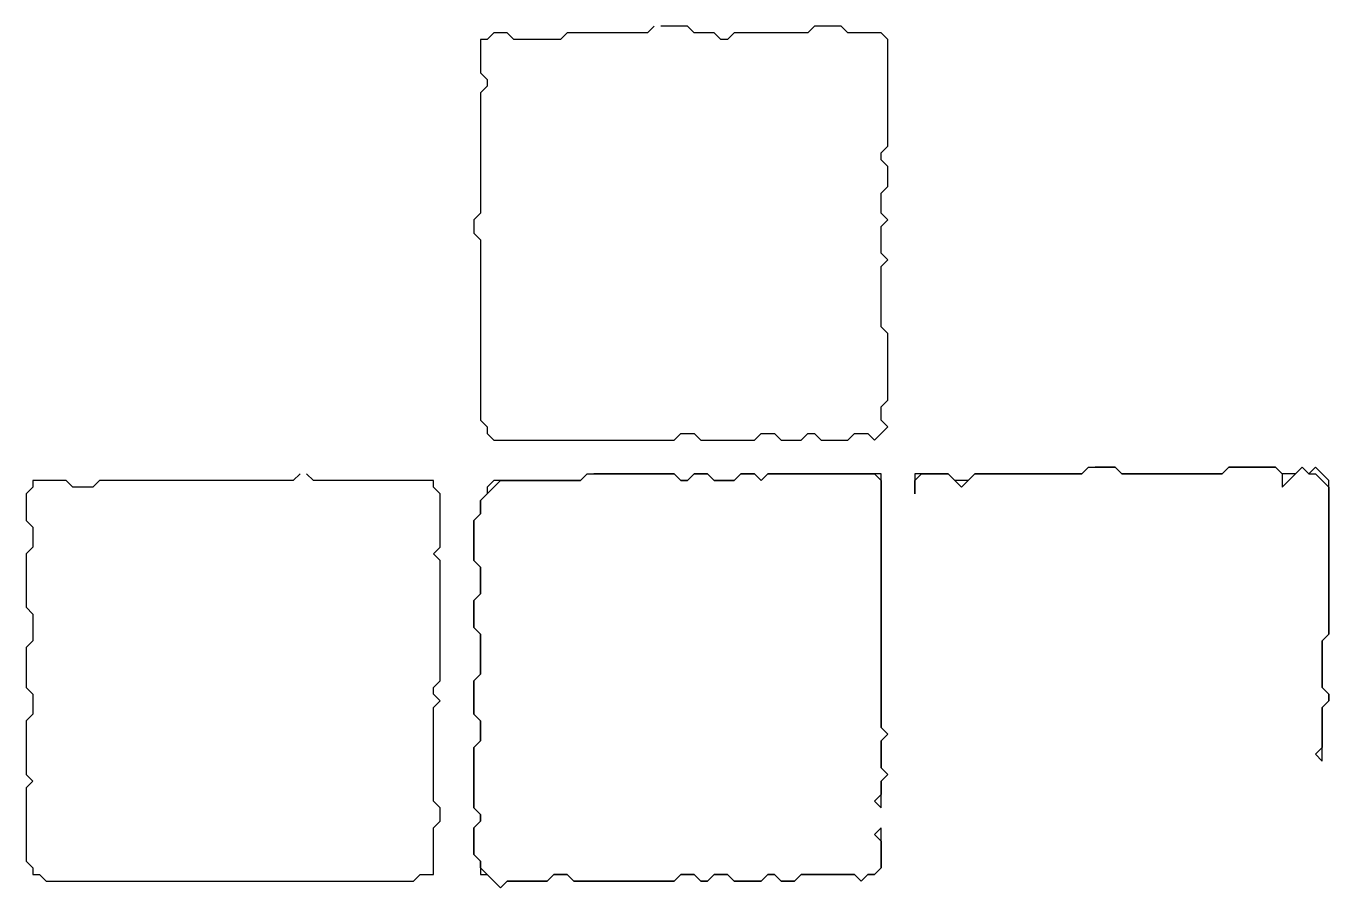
# Model space of a CAD drawing. Header units: metres. Extents: x 0 to 600, y 0 to 400.
# Drawn here: x 189.58 to 218.6, y 151.79 to 170.98 of the extents above; entities that cross this region are included whole.
import ezdxf

# ---------------------------------------------------------------- set-up
doc = ezdxf.new("R2010")
doc.units = ezdxf.units.M

msp = doc.modelspace()

# ---------------------------------------------------------------- linework, layer by layer
for points in [[(203.571, 170.982), (203.423, 170.833), (203.274, 170.833), (203.125, 170.833), (202.976, 170.833), (202.827, 170.833), (202.679, 170.833), (202.53, 170.833), (202.381, 170.833), (202.232, 170.833), (202.083, 170.833), (201.935, 170.833), (201.786, 170.833), (201.637, 170.833), (201.488, 170.685), (201.339, 170.685), (201.19, 170.685), (201.042, 170.685), (200.893, 170.685), (200.744, 170.685), (200.595, 170.685), (200.446, 170.685), (200.298, 170.833), (200.149, 170.833), (200, 170.833), (199.851, 170.685), (199.702, 170.685), (199.702, 170.536), (199.702, 170.387), (199.702, 170.238), (199.702, 170.089), (199.702, 169.94), (199.851, 169.792), (199.851, 169.643), (199.702, 169.494), (199.702, 169.345), (199.702, 169.196), (199.702, 169.048), (199.702, 168.899), (199.702, 168.75), (199.702, 168.601), (199.702, 168.452), (199.702, 168.304), (199.702, 168.155), (199.702, 168.006), (199.702, 167.857), (199.702, 167.708), (199.702, 167.56), (199.702, 167.411), (199.702, 167.262), (199.702, 167.113), (199.702, 166.964), (199.702, 166.815), (199.554, 166.667), (199.554, 166.518), (199.554, 166.369), (199.702, 166.22), (199.702, 166.071), (199.702, 165.923), (199.702, 165.774), (199.702, 165.625), (199.702, 165.476), (199.702, 165.327), (199.702, 165.179), (199.702, 165.03), (199.702, 164.881), (199.702, 164.732), (199.702, 164.583), (199.702, 164.435), (199.702, 164.286), (199.702, 164.137), (199.702, 163.988), (199.702, 163.839), (199.702, 163.69), (199.702, 163.542), (199.702, 163.393), (199.702, 163.244), (199.702, 163.095), (199.702, 162.946), (199.702, 162.798), (199.702, 162.649), (199.702, 162.5), (199.702, 162.351), (199.702, 162.202), (199.851, 162.054), (199.851, 161.905), (200, 161.756), (200.149, 161.756), (200.298, 161.756), (200.446, 161.756), (200.595, 161.756), (200.744, 161.756), (200.893, 161.756), (201.042, 161.756), (201.19, 161.756), (201.339, 161.756), (201.488, 161.756), (201.637, 161.756), (201.786, 161.756), (201.935, 161.756), (202.083, 161.756), (202.232, 161.756), (202.381, 161.756), (202.53, 161.756), (202.679, 161.756), (202.827, 161.756), (202.976, 161.756), (203.125, 161.756), (203.274, 161.756), (203.423, 161.756), (203.571, 161.756), (203.72, 161.756), (203.869, 161.756), (204.018, 161.756), (204.167, 161.905), (204.315, 161.905), (204.464, 161.905), (204.613, 161.756), (204.762, 161.756), (204.911, 161.756), (205.06, 161.756), (205.208, 161.756), (205.357, 161.756), (205.506, 161.756), (205.655, 161.756), (205.804, 161.756), (205.952, 161.905), (206.101, 161.905), (206.25, 161.905), (206.399, 161.756), (206.548, 161.756), (206.696, 161.756), (206.845, 161.756), (206.994, 161.905), (207.143, 161.905), (207.292, 161.756), (207.44, 161.756), (207.589, 161.756), (207.738, 161.756), (207.887, 161.756), (208.036, 161.905), (208.185, 161.905), (208.333, 161.905), (208.482, 161.756), (208.631, 161.905), (208.78, 162.054), (208.631, 162.202), (208.631, 162.351), (208.631, 162.5), (208.78, 162.649), (208.78, 162.798), (208.78, 162.946), (208.78, 163.095), (208.78, 163.244), (208.78, 163.393), (208.78, 163.542), (208.78, 163.69), (208.78, 163.839), (208.78, 163.988), (208.78, 164.137), (208.631, 164.286), (208.631, 164.435), (208.631, 164.583), (208.631, 164.732), (208.631, 164.881), (208.631, 165.03), (208.631, 165.179), (208.631, 165.327), (208.631, 165.476), (208.631, 165.625), (208.78, 165.774), (208.631, 165.923), (208.631, 166.071), (208.631, 166.22), (208.631, 166.369), (208.631, 166.518), (208.78, 166.667), (208.631, 166.815), (208.631, 166.964), (208.631, 167.113), (208.631, 167.262), (208.78, 167.411), (208.78, 167.56), (208.78, 167.708), (208.78, 167.857), (208.631, 168.006), (208.631, 168.155), (208.78, 168.304), (208.78, 168.452), (208.78, 168.601), (208.78, 168.75), (208.78, 168.899), (208.78, 169.048), (208.78, 169.196), (208.78, 169.345), (208.78, 169.494), (208.78, 169.643), (208.78, 169.792), (208.78, 169.94), (208.78, 170.089), (208.78, 170.238), (208.78, 170.387), (208.78, 170.536), (208.78, 170.685), (208.631, 170.833), (208.482, 170.833), (208.333, 170.833), (208.185, 170.833), (208.036, 170.833), (207.887, 170.833), (207.738, 170.982), (207.589, 170.982), (207.44, 170.982), (207.292, 170.982), (207.143, 170.982), (206.994, 170.833), (206.845, 170.833), (206.696, 170.833), (206.548, 170.833), (206.399, 170.833), (206.25, 170.833), (206.101, 170.833), (205.952, 170.833), (205.804, 170.833), (205.655, 170.833), (205.506, 170.833), (205.357, 170.833), (205.208, 170.685), (205.06, 170.685), (204.911, 170.833), (204.762, 170.833), (204.613, 170.833), (204.464, 170.833), (204.315, 170.982), (204.167, 170.982), (204.018, 170.982), (203.869, 170.982), (203.72, 170.982)], [(213.244, 161.161), (213.095, 161.012), (212.946, 161.012), (212.798, 161.012), (212.649, 161.012), (212.5, 161.012), (212.351, 161.012), (212.202, 161.012), (212.054, 161.012), (211.905, 161.012), (211.756, 161.012), (211.607, 161.012), (211.458, 161.012), (211.31, 161.012), (211.161, 161.012), (211.012, 161.012), (210.863, 161.012), (210.714, 161.012), (210.565, 160.863), (210.417, 160.863), (210.268, 160.863), (210.119, 161.012), (209.97, 161.012), (209.821, 161.012), (209.673, 161.012), (209.524, 161.012), (209.375, 161.012), (209.375, 160.863), (209.375, 160.714), (209.375, 160.565), (209.375, 160.714), (209.375, 160.863), (209.524, 161.012), (209.673, 161.012), (209.821, 161.012), (209.97, 161.012), (210.119, 161.012), (210.268, 160.863), (210.417, 160.714), (210.565, 160.863), (210.714, 161.012), (210.863, 161.012), (211.012, 161.012), (211.161, 161.012), (211.31, 161.012), (211.458, 161.012), (211.607, 161.012), (211.756, 161.012), (211.905, 161.012), (212.054, 161.012), (212.202, 161.012), (212.351, 161.012), (212.5, 161.012), (212.649, 161.012), (212.798, 161.012), (212.946, 161.012), (213.095, 161.012), (213.244, 161.161), (213.393, 161.161), (213.542, 161.161), (213.69, 161.161), (213.839, 161.161), (213.988, 161.012), (214.137, 161.012), (214.286, 161.012), (214.435, 161.012), (214.583, 161.012), (214.732, 161.012), (214.881, 161.012), (215.03, 161.012), (215.179, 161.012), (215.327, 161.012), (215.476, 161.012), (215.625, 161.012), (215.774, 161.012), (215.923, 161.012), (216.071, 161.012), (216.22, 161.012), (216.369, 161.161), (216.518, 161.161), (216.667, 161.161), (216.815, 161.161), (216.964, 161.161), (217.113, 161.161), (217.262, 161.161), (217.411, 161.161), (217.56, 161.012), (217.56, 160.863), (217.56, 160.714), (217.708, 160.863), (217.857, 161.012), (218.006, 161.161), (218.155, 161.012), (218.304, 161.012), (218.452, 160.863), (218.601, 160.714), (218.601, 160.565), (218.601, 160.417), (218.601, 160.268), (218.601, 160.119), (218.601, 159.97), (218.601, 159.821), (218.601, 159.673), (218.601, 159.524), (218.601, 159.375), (218.601, 159.226), (218.601, 159.077), (218.601, 158.929), (218.601, 158.78), (218.601, 158.631), (218.601, 158.482), (218.601, 158.333), (218.601, 158.185), (218.601, 158.036), (218.601, 157.887), (218.601, 157.738), (218.601, 157.589), (218.601, 157.44), (218.452, 157.292), (218.452, 157.143), (218.452, 156.994), (218.452, 156.845), (218.452, 156.696), (218.452, 156.548), (218.452, 156.399), (218.452, 156.25), (218.601, 156.101), (218.601, 155.952), (218.452, 155.804), (218.452, 155.655), (218.452, 155.506), (218.452, 155.357), (218.452, 155.208), (218.452, 155.06), (218.452, 154.911), (218.304, 154.762), (218.452, 154.613), (218.452, 154.762), (218.452, 154.911), (218.452, 155.06), (218.452, 155.208), (218.452, 155.357), (218.452, 155.506), (218.452, 155.655), (218.452, 155.804), (218.601, 155.952), (218.601, 156.101), (218.452, 156.25), (218.452, 156.399), (218.452, 156.548), (218.452, 156.696), (218.452, 156.845), (218.452, 156.994), (218.452, 157.143), (218.452, 157.292), (218.601, 157.44), (218.601, 157.589), (218.601, 157.738), (218.601, 157.887), (218.601, 158.036), (218.601, 158.185), (218.601, 158.333), (218.601, 158.482), (218.601, 158.631), (218.601, 158.78), (218.601, 158.929), (218.601, 159.077), (218.601, 159.226), (218.601, 159.375), (218.601, 159.524), (218.601, 159.673), (218.601, 159.821), (218.601, 159.97), (218.601, 160.119), (218.601, 160.268), (218.601, 160.417), (218.601, 160.565), (218.601, 160.714), (218.601, 160.863), (218.452, 161.012), (218.304, 161.161), (218.155, 161.012), (218.006, 161.161), (217.857, 161.012), (217.708, 161.012), (217.56, 161.012), (217.411, 161.161), (217.262, 161.161), (217.113, 161.161), (216.964, 161.161), (216.815, 161.161), (216.667, 161.161), (216.518, 161.161), (216.369, 161.161), (216.22, 161.012), (216.071, 161.012), (215.923, 161.012), (215.774, 161.012), (215.625, 161.012), (215.476, 161.012), (215.327, 161.012), (215.179, 161.012), (215.03, 161.012), (214.881, 161.012), (214.732, 161.012), (214.583, 161.012), (214.435, 161.012), (214.286, 161.012), (214.137, 161.012), (213.988, 161.012), (213.839, 161.161), (213.69, 161.161), (213.542, 161.161), (213.393, 161.161)], [(195.685, 161.012), (195.536, 160.863), (195.387, 160.863), (195.238, 160.863), (195.089, 160.863), (194.94, 160.863), (194.792, 160.863), (194.643, 160.863), (194.494, 160.863), (194.345, 160.863), (194.196, 160.863), (194.048, 160.863), (193.899, 160.863), (193.75, 160.863), (193.601, 160.863), (193.452, 160.863), (193.304, 160.863), (193.155, 160.863), (193.006, 160.863), (192.857, 160.863), (192.708, 160.863), (192.56, 160.863), (192.411, 160.863), (192.262, 160.863), (192.113, 160.863), (191.964, 160.863), (191.815, 160.863), (191.667, 160.863), (191.518, 160.863), (191.369, 160.863), (191.22, 160.863), (191.071, 160.714), (190.923, 160.714), (190.774, 160.714), (190.625, 160.714), (190.476, 160.863), (190.327, 160.863), (190.179, 160.863), (190.03, 160.863), (189.881, 160.863), (189.732, 160.863), (189.732, 160.714), (189.583, 160.565), (189.583, 160.417), (189.583, 160.268), (189.583, 160.119), (189.583, 159.97), (189.732, 159.821), (189.732, 159.673), (189.732, 159.524), (189.732, 159.375), (189.583, 159.226), (189.583, 159.077), (189.583, 158.929), (189.583, 158.78), (189.583, 158.631), (189.583, 158.482), (189.583, 158.333), (189.583, 158.185), (189.583, 158.036), (189.732, 157.887), (189.732, 157.738), (189.732, 157.589), (189.732, 157.44), (189.732, 157.292), (189.583, 157.143), (189.583, 156.994), (189.583, 156.845), (189.583, 156.696), (189.583, 156.548), (189.583, 156.399), (189.583, 156.25), (189.732, 156.101), (189.732, 155.952), (189.732, 155.804), (189.732, 155.655), (189.583, 155.506), (189.583, 155.357), (189.583, 155.208), (189.583, 155.06), (189.583, 154.911), (189.583, 154.762), (189.583, 154.613), (189.583, 154.464), (189.583, 154.315), (189.732, 154.167), (189.583, 154.018), (189.583, 153.869), (189.583, 153.72), (189.583, 153.571), (189.583, 153.423), (189.583, 153.274), (189.583, 153.125), (189.583, 152.976), (189.583, 152.827), (189.583, 152.679), (189.583, 152.53), (189.583, 152.381), (189.732, 152.232), (189.732, 152.083), (189.881, 152.083), (190.03, 151.935), (190.179, 151.935), (190.327, 151.935), (190.476, 151.935), (190.625, 151.935), (190.774, 151.935), (190.923, 151.935), (191.071, 151.935), (191.22, 151.935), (191.369, 151.935), (191.518, 151.935), (191.667, 151.935), (191.815, 151.935), (191.964, 151.935), (192.113, 151.935), (192.262, 151.935), (192.411, 151.935), (192.56, 151.935), (192.708, 151.935), (192.857, 151.935), (193.006, 151.935), (193.155, 151.935), (193.304, 151.935), (193.452, 151.935), (193.601, 151.935), (193.75, 151.935), (193.899, 151.935), (194.048, 151.935), (194.196, 151.935), (194.345, 151.935), (194.494, 151.935), (194.643, 151.935), (194.792, 151.935), (194.94, 151.935), (195.089, 151.935), (195.238, 151.935), (195.387, 151.935), (195.536, 151.935), (195.685, 151.935), (195.833, 151.935), (195.982, 151.935), (196.131, 151.935), (196.28, 151.935), (196.429, 151.935), (196.577, 151.935), (196.726, 151.935), (196.875, 151.935), (197.024, 151.935), (197.173, 151.935), (197.321, 151.935), (197.47, 151.935), (197.619, 151.935), (197.768, 151.935), (197.917, 151.935), (198.065, 151.935), (198.214, 151.935), (198.363, 152.083), (198.512, 152.083), (198.661, 152.083), (198.661, 152.232), (198.661, 152.381), (198.661, 152.53), (198.661, 152.679), (198.661, 152.827), (198.661, 152.976), (198.661, 153.125), (198.81, 153.274), (198.81, 153.423), (198.81, 153.571), (198.661, 153.72), (198.661, 153.869), (198.661, 154.018), (198.661, 154.167), (198.661, 154.315), (198.661, 154.464), (198.661, 154.613), (198.661, 154.762), (198.661, 154.911), (198.661, 155.06), (198.661, 155.208), (198.661, 155.357), (198.661, 155.506), (198.661, 155.655), (198.661, 155.804), (198.81, 155.952), (198.661, 156.101), (198.661, 156.25), (198.81, 156.399), (198.81, 156.548), (198.81, 156.696), (198.81, 156.845), (198.81, 156.994), (198.81, 157.143), (198.81, 157.292), (198.81, 157.44), (198.81, 157.589), (198.81, 157.738), (198.81, 157.887), (198.81, 158.036), (198.81, 158.185), (198.81, 158.333), (198.81, 158.482), (198.81, 158.631), (198.81, 158.78), (198.81, 158.929), (198.81, 159.077), (198.661, 159.226), (198.81, 159.375), (198.81, 159.524), (198.81, 159.673), (198.81, 159.821), (198.81, 159.97), (198.81, 160.119), (198.81, 160.268), (198.81, 160.417), (198.81, 160.565), (198.661, 160.714), (198.661, 160.863), (198.512, 160.863), (198.363, 160.863), (198.214, 160.863), (198.065, 160.863), (197.917, 160.863), (197.768, 160.863), (197.619, 160.863), (197.47, 160.863), (197.321, 160.863), (197.173, 160.863), (197.024, 160.863), (196.875, 160.863), (196.726, 160.863), (196.577, 160.863), (196.429, 160.863), (196.28, 160.863), (196.131, 160.863), (195.982, 160.863), (195.833, 161.012)], [(202.083, 161.012), (201.935, 160.863), (201.786, 160.863), (201.637, 160.863), (201.488, 160.863), (201.339, 160.863), (201.19, 160.863), (201.042, 160.863), (200.893, 160.863), (200.744, 160.863), (200.595, 160.863), (200.446, 160.863), (200.298, 160.863), (200.149, 160.863), (200, 160.863), (199.851, 160.714), (199.851, 160.565), (199.702, 160.417), (199.702, 160.268), (199.702, 160.119), (199.554, 159.97), (199.554, 159.821), (199.554, 159.673), (199.554, 159.524), (199.554, 159.375), (199.554, 159.226), (199.554, 159.077), (199.702, 158.929), (199.702, 158.78), (199.702, 158.631), (199.702, 158.482), (199.702, 158.333), (199.554, 158.185), (199.554, 158.036), (199.554, 157.887), (199.554, 157.738), (199.554, 157.589), (199.702, 157.44), (199.702, 157.292), (199.702, 157.143), (199.702, 156.994), (199.702, 156.845), (199.702, 156.696), (199.702, 156.548), (199.554, 156.399), (199.554, 156.25), (199.554, 156.101), (199.554, 155.952), (199.554, 155.804), (199.554, 155.655), (199.702, 155.506), (199.702, 155.357), (199.702, 155.208), (199.702, 155.06), (199.554, 154.911), (199.554, 154.762), (199.554, 154.613), (199.554, 154.464), (199.554, 154.315), (199.554, 154.167), (199.554, 154.018), (199.554, 153.869), (199.554, 153.72), (199.554, 153.571), (199.702, 153.423), (199.702, 153.274), (199.554, 153.125), (199.554, 152.976), (199.554, 152.827), (199.554, 152.679), (199.554, 152.53), (199.702, 152.381), (199.702, 152.232), (199.702, 152.083), (199.851, 152.083), (200, 151.935), (200.149, 151.786), (200.298, 151.935), (200.446, 151.935), (200.595, 151.935), (200.744, 151.935), (200.893, 151.935), (201.042, 151.935), (201.19, 151.935), (201.339, 152.083), (201.488, 152.083), (201.637, 152.083), (201.786, 151.935), (201.935, 151.935), (202.083, 151.935), (202.232, 151.935), (202.381, 151.935), (202.53, 151.935), (202.679, 151.935), (202.827, 151.935), (202.976, 151.935), (203.125, 151.935), (203.274, 151.935), (203.423, 151.935), (203.571, 151.935), (203.72, 151.935), (203.869, 151.935), (204.018, 151.935), (204.167, 152.083), (204.315, 152.083), (204.464, 152.083), (204.613, 151.935), (204.762, 151.935), (204.911, 152.083), (205.06, 152.083), (205.208, 152.083), (205.357, 151.935), (205.506, 151.935), (205.655, 151.935), (205.804, 151.935), (205.952, 151.935), (206.101, 152.083), (206.25, 152.083), (206.399, 151.935), (206.548, 151.935), (206.696, 151.935), (206.845, 152.083), (206.994, 152.083), (207.143, 152.083), (207.292, 152.083), (207.44, 152.083), (207.589, 152.083), (207.738, 152.083), (207.887, 152.083), (208.036, 152.083), (208.185, 151.935), (208.333, 152.083), (208.482, 152.083), (208.631, 152.232), (208.631, 152.381), (208.631, 152.53), (208.631, 152.679), (208.631, 152.827), (208.631, 152.976), (208.631, 153.125), (208.482, 152.976), (208.631, 152.827), (208.631, 152.679), (208.631, 152.53), (208.631, 152.381), (208.631, 152.232), (208.482, 152.083), (208.333, 152.083), (208.185, 151.935), (208.036, 152.083), (207.887, 152.083), (207.738, 152.083), (207.589, 152.083), (207.44, 152.083), (207.292, 152.083), (207.143, 152.083), (206.994, 152.083), (206.845, 152.083), (206.696, 151.935), (206.548, 151.935), (206.399, 151.935), (206.25, 152.083), (206.101, 152.083), (205.952, 151.935), (205.804, 151.935), (205.655, 151.935), (205.506, 151.935), (205.357, 151.935), (205.208, 152.083), (205.06, 152.083), (204.911, 152.083), (204.762, 151.935), (204.613, 151.935), (204.464, 152.083), (204.315, 152.083), (204.167, 152.083), (204.018, 151.935), (203.869, 151.935), (203.72, 151.935), (203.571, 151.935), (203.423, 151.935), (203.274, 151.935), (203.125, 151.935), (202.976, 151.935), (202.827, 151.935), (202.679, 151.935), (202.53, 151.935), (202.381, 151.935), (202.232, 151.935), (202.083, 151.935), (201.935, 151.935), (201.786, 151.935), (201.637, 152.083), (201.488, 152.083), (201.339, 152.083), (201.19, 151.935), (201.042, 151.935), (200.893, 151.935), (200.744, 151.935), (200.595, 151.935), (200.446, 151.935), (200.298, 151.935), (200.149, 151.786), (200, 151.935), (199.851, 152.083), (199.702, 152.232), (199.702, 152.381), (199.554, 152.53), (199.554, 152.679), (199.554, 152.827), (199.554, 152.976), (199.554, 153.125), (199.702, 153.274), (199.702, 153.423), (199.554, 153.571), (199.554, 153.72), (199.554, 153.869), (199.554, 154.018), (199.554, 154.167), (199.554, 154.315), (199.554, 154.464), (199.554, 154.613), (199.554, 154.762), (199.554, 154.911), (199.702, 155.06), (199.702, 155.208), (199.702, 155.357), (199.702, 155.506), (199.554, 155.655), (199.554, 155.804), (199.554, 155.952), (199.554, 156.101), (199.554, 156.25), (199.554, 156.399), (199.702, 156.548), (199.702, 156.696), (199.702, 156.845), (199.702, 156.994), (199.702, 157.143), (199.702, 157.292), (199.702, 157.44), (199.554, 157.589), (199.554, 157.738), (199.554, 157.887), (199.554, 158.036), (199.554, 158.185), (199.702, 158.333), (199.702, 158.482), (199.702, 158.631), (199.702, 158.78), (199.702, 158.929), (199.554, 159.077), (199.554, 159.226), (199.554, 159.375), (199.554, 159.524), (199.554, 159.673), (199.554, 159.821), (199.554, 159.97), (199.702, 160.119), (199.702, 160.268), (199.702, 160.417), (199.851, 160.565), (200, 160.714), (200.149, 160.863), (200.298, 160.863), (200.446, 160.863), (200.595, 160.863), (200.744, 160.863), (200.893, 160.863), (201.042, 160.863), (201.19, 160.863), (201.339, 160.863), (201.488, 160.863), (201.637, 160.863), (201.786, 160.863), (201.935, 160.863), (202.083, 161.012), (202.232, 161.012), (202.381, 161.012), (202.53, 161.012), (202.679, 161.012), (202.827, 161.012), (202.976, 161.012), (203.125, 161.012), (203.274, 161.012), (203.423, 161.012), (203.571, 161.012), (203.72, 161.012), (203.869, 161.012), (204.018, 161.012), (204.167, 160.863), (204.315, 160.863), (204.464, 161.012), (204.613, 161.012), (204.762, 161.012), (204.911, 160.863), (205.06, 160.863), (205.208, 160.863), (205.357, 160.863), (205.506, 161.012), (205.655, 161.012), (205.804, 161.012), (205.952, 160.863), (206.101, 161.012), (206.25, 161.012), (206.399, 161.012), (206.548, 161.012), (206.696, 161.012), (206.845, 161.012), (206.994, 161.012), (207.143, 161.012), (207.292, 161.012), (207.44, 161.012), (207.589, 161.012), (207.738, 161.012), (207.887, 161.012), (208.036, 161.012), (208.185, 161.012), (208.333, 161.012), (208.482, 161.012), (208.631, 160.863), (208.631, 160.714), (208.631, 160.565), (208.631, 160.417), (208.631, 160.268), (208.631, 160.119), (208.631, 159.97), (208.631, 159.821), (208.631, 159.673), (208.631, 159.524), (208.631, 159.375), (208.631, 159.226), (208.631, 159.077), (208.631, 158.929), (208.631, 158.78), (208.631, 158.631), (208.631, 158.482), (208.631, 158.333), (208.631, 158.185), (208.631, 158.036), (208.631, 157.887), (208.631, 157.738), (208.631, 157.589), (208.631, 157.44), (208.631, 157.292), (208.631, 157.143), (208.631, 156.994), (208.631, 156.845), (208.631, 156.696), (208.631, 156.548), (208.631, 156.399), (208.631, 156.25), (208.631, 156.101), (208.631, 155.952), (208.631, 155.804), (208.631, 155.655), (208.631, 155.506), (208.631, 155.357), (208.78, 155.208), (208.631, 155.06), (208.631, 154.911), (208.631, 154.762), (208.631, 154.613), (208.631, 154.464), (208.78, 154.315), (208.631, 154.167), (208.631, 154.018), (208.631, 153.869), (208.482, 153.72), (208.631, 153.571), (208.631, 153.72), (208.631, 153.869), (208.631, 154.018), (208.631, 154.167), (208.78, 154.315), (208.631, 154.464), (208.631, 154.613), (208.631, 154.762), (208.631, 154.911), (208.631, 155.06), (208.78, 155.208), (208.631, 155.357), (208.631, 155.506), (208.631, 155.655), (208.631, 155.804), (208.631, 155.952), (208.631, 156.101), (208.631, 156.25), (208.631, 156.399), (208.631, 156.548), (208.631, 156.696), (208.631, 156.845), (208.631, 156.994), (208.631, 157.143), (208.631, 157.292), (208.631, 157.44), (208.631, 157.589), (208.631, 157.738), (208.631, 157.887), (208.631, 158.036), (208.631, 158.185), (208.631, 158.333), (208.631, 158.482), (208.631, 158.631), (208.631, 158.78), (208.631, 158.929), (208.631, 159.077), (208.631, 159.226), (208.631, 159.375), (208.631, 159.524), (208.631, 159.673), (208.631, 159.821), (208.631, 159.97), (208.631, 160.119), (208.631, 160.268), (208.631, 160.417), (208.631, 160.565), (208.631, 160.714), (208.631, 160.863), (208.631, 161.012), (208.482, 161.012), (208.333, 161.012), (208.185, 161.012), (208.036, 161.012), (207.887, 161.012), (207.738, 161.012), (207.589, 161.012), (207.44, 161.012), (207.292, 161.012), (207.143, 161.012), (206.994, 161.012), (206.845, 161.012), (206.696, 161.012), (206.548, 161.012), (206.399, 161.012), (206.25, 161.012), (206.101, 161.012), (205.952, 160.863), (205.804, 161.012), (205.655, 161.012), (205.506, 161.012), (205.357, 160.863), (205.208, 160.863), (205.06, 160.863), (204.911, 160.863), (204.762, 161.012), (204.613, 161.012), (204.464, 161.012), (204.315, 160.863), (204.167, 160.863), (204.018, 161.012), (203.869, 161.012), (203.72, 161.012), (203.571, 161.012), (203.423, 161.012), (203.274, 161.012), (203.125, 161.012), (202.976, 161.012), (202.827, 161.012), (202.679, 161.012), (202.53, 161.012), (202.381, 161.012), (202.232, 161.012)]]:
    msp.add_lwpolyline(points)

doc.saveas('drawing.dxf')
